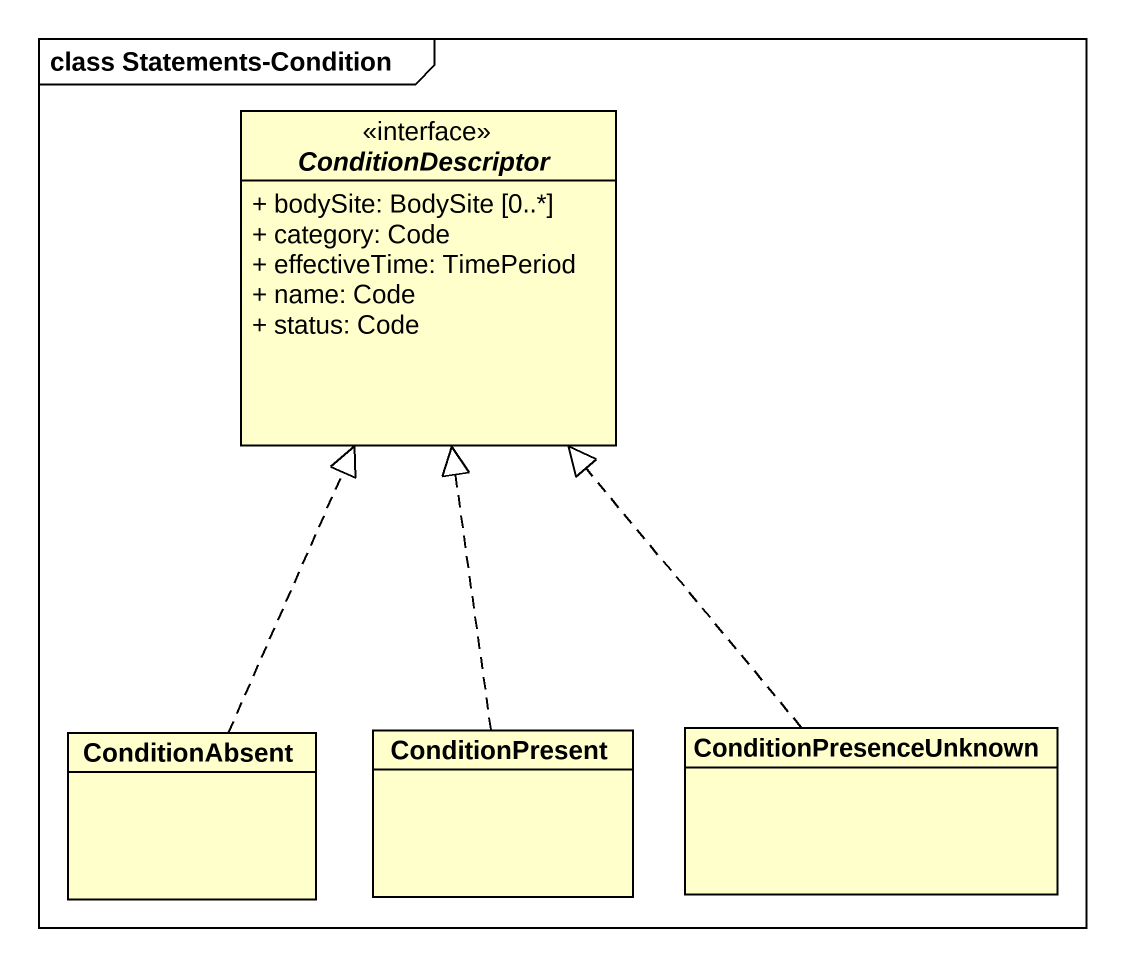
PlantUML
@startuml
mainframe class Statements-Condition
hide circle
hide empty members
skinparam classAttributeIconSize 0
interface ConditionDescriptor {
  + bodySite: BodySite [0..*]
  + category: Code
  + effectiveTime: TimePeriod
  + name: Code
  + status: Code
}
class ConditionAbsent
class ConditionPresent
class ConditionPresenceUnknown
ConditionAbsent .up.|> ConditionDescriptor
ConditionPresent .up.|> ConditionDescriptor
ConditionPresenceUnknown .up.|> ConditionDescriptor
@enduml
